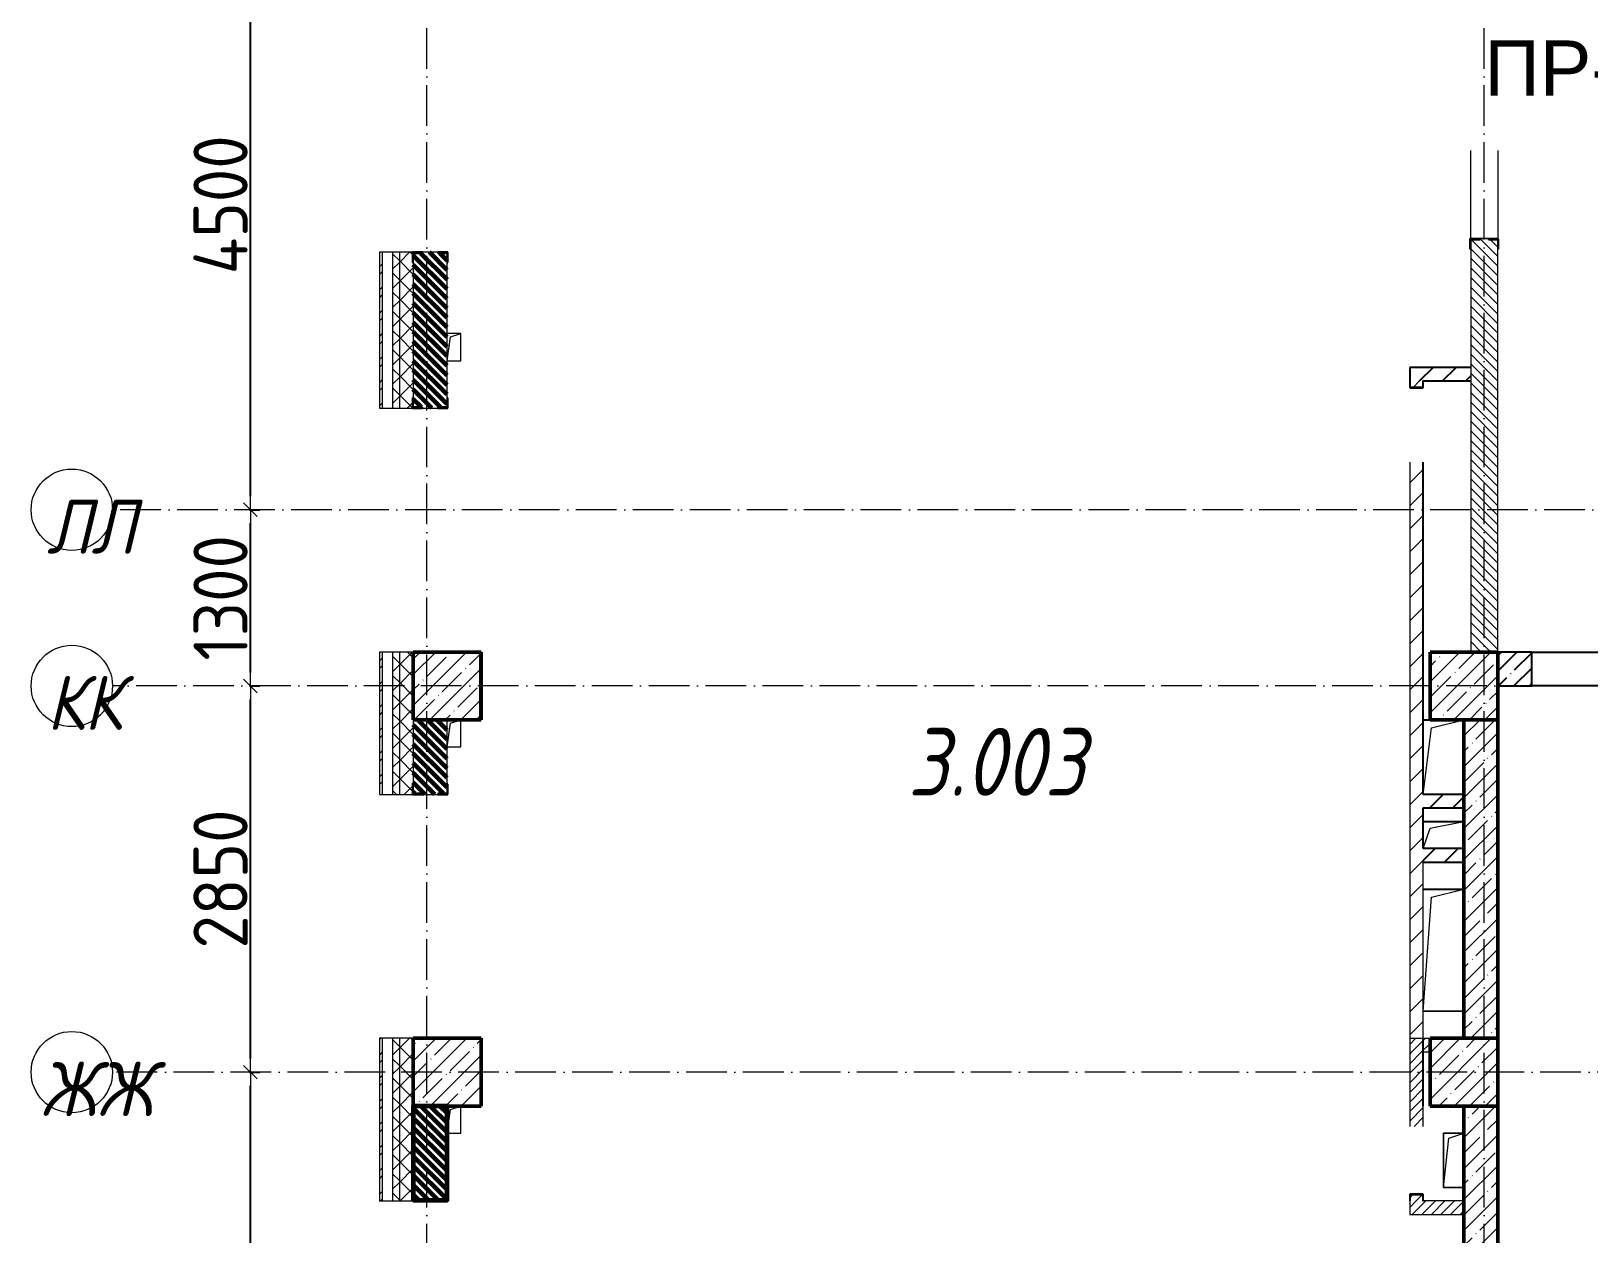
# Model space of a CAD drawing. Header units: millimetres. Extents: x -135211 to 49383, y -8033 to 228499.
# Drawn here: x -135211 to -123721, y 185670 to 194545 of the extents above; entities that cross this region are included whole.
import ezdxf

# ---------------------------------------------------------------- set-up
doc = ezdxf.new("R2010")
doc.units = ezdxf.units.MM
doc.linetypes.add('50_200_ШТРИХ_1Т_ш5_п1_п1_', pattern=[700, 500, -100, 0, -100])
for name, color, linetype, lineweight in [('1.4) перемычки', 162, 'Continuous', 30), ('2) Бетон', 5, 'Continuous', 60), ('A-____-____-DIMS', 7, 'Continuous', 9), ('A-FLOR-____-OTLN', 7, 'Continuous', 9), ('A-GENM-____-MCUT', 7, 'Continuous', 25), ('A-GENM-____-OTLN', 7, 'Continuous', 9), ('A-GENM-____-OTLN-1', 7, 'Continuous', 25), ('A-WALL-____-MCUT', 7, 'Continuous', 13), ('A-WALL-____-MCUT-1', 7, 'Continuous', 9), ('A-WALL-____-MCUT-2', 7, 'Continuous', 50), ('A-WALL-____-PATT-1', 7, 'Continuous', 9), ('A-WALL-FNSH-MCUT-1', 7, 'Continuous', 9), ('I-WALL-____-OTLN', 7, 'Continuous', 9), ('S-COLS-____-MCUT', 7, 'Continuous', 50), ('S-COLS-____-OTLN', 7, 'Continuous', 9), ('S-GRID-____-IDEN', 7, 'Continuous', 9), ('S-GRID-____-OTLN-1', 7, '50_200_ШТРИХ_1Т_ш5_п1_п1_', 9), ('Марки помещений', 7, 'Continuous', 9)]:
    doc.layers.add(name, color=color, linetype=linetype, lineweight=lineweight)
doc.styles.add('ISOCPEUR_I_2', font='isocpeui.ttf', dxfattribs={"width": 0.85, "height": 2.3})
doc.styles.add('ISOCPEUR_I_9', font='isocpeui.ttf', dxfattribs={"width": 0.9, "height": 250})
doc.styles.get("Standard").update_dxf_attribs({"font": 'arial.ttf'})
doc.styles.add('СПДС', font='isocpeur.ttf', dxfattribs={"width": 0.9})
doc.dimstyles.new('Размера А3', dxfattribs={"dimtxt": 200, "dimasz": 100, "dimexe": 70, "dimexo": 100, "dimgap": 20, "dimtad": 1, "dimdec": 0, "dimrnd": 10, "dimzin": 0, "dimdsep": 46, "dimtxsty": 'СПДС', "dimblk": 'ARROWHEAD_6', "dimcen": 1, "dimclrd": 256, "dimclre": 256, "dimclrt": 256, "dimazin": 0, "dimtfac": 1, "dimtdec": 0, "dimtmove": 2, "dimatfit": 3, "dimfxl": 1, "dimtolj": 1, "dimtzin": 0, "dimarcsym": 0})
pattern_1 = [(135, (-129942.255, 127932.027), (-35.35534, -35.35534), [])]
pattern_2 = [(45, (-129942.255, 127932.027), (-35.35534, 35.35534), [])]
pattern_3 = [(45, (-129942.25, 127932.03), (-114.04925, 114.04925), []), (45, (-129828.2, 127932.03), (-114.04925, 114.04925), [201.612, -40.322, 3.353, -36.97])]
pattern_4 = [(45, (-129942.25, 127932.03), (-84.85281, 84.85281), [])]
pattern_5 = [(45, (-129942.25, 127932.03), (-70.71068, 70.71068), []), (135, (-129942.25, 127932.03), (-70.71068, -70.71068), [])]

# ---------------------------------------------------------------- blocks, each defined once
blk = doc.blocks.new('BSC_Колонна _Прямоугольная - 500х500-V25-АР1_План отверстий 3 этажа в осях 1-64_Ю-ЯЯ')
at = {"layer": 'S-COLS-____-OTLN'}
h = blk.add_hatch(dxfattribs=at)
h.set_pattern_fill('FP_32', color=256, style=0, pattern_type=2)
h.set_pattern_definition([(45, (2200, -61781.04), (-114.04925, 114.04925), []), (45, (2314.05, -61781.04), (-114.04925, 114.04925), [201.613, -40.323, 3.353, -36.97])])
h.paths.add_polyline_path([(-250, -250), (250, -250), (250, 250), (-250, 250)], flags=0)
at = {"layer": 'S-COLS-____-MCUT'}
for p, q in [((250, 250), (-250, 250)), ((-250, 250), (-250, -250)), ((250, -250), (250, 250)), ((-250, -250), (250, -250))]:
    blk.add_line(p, q, dxfattribs=at)
blk = doc.blocks.new('BSC_Колонна _Прямоугольная - 500х500-V29-АР1_План отверстий 3 этажа в осях 1-64_Ю-ЯЯ')
at = {"layer": 'S-COLS-____-OTLN'}
h = blk.add_hatch(dxfattribs=at)
h.set_pattern_fill('FP_36', color=256, style=0, pattern_type=2)
h.set_pattern_definition([(45, (-5300, -61781.04), (-114.04925, 114.04925), []), (45, (-5185.95, -61781.04), (-114.04925, 114.04925), [201.613, -40.323, 3.353, -36.97])])
h.paths.add_polyline_path([(-250, -250), (250, -250), (250, 250), (-250, 250)], flags=0)
at = {"layer": 'S-COLS-____-MCUT'}
for p, q in [((250, 250), (-250, 250)), ((-250, 250), (-250, -250)), ((250, -250), (250, 250)), ((-250, -250), (250, -250))]:
    blk.add_line(p, q, dxfattribs=at)
blk = doc.blocks.new('BSC_Колонна _Прямоугольная - 500х500-V58-АР1_План отверстий 3 этажа в осях 1-64_Ю-ЯЯ')
at = {"layer": 'S-COLS-____-OTLN'}
h = blk.add_hatch(dxfattribs=at)
h.set_pattern_fill('FP_66', color=256, style=0, pattern_type=2)
h.set_pattern_definition([(45, (2200, -58931.04), (-114.04925, 114.04925), []), (45, (2314.05, -58931.04), (-114.04925, 114.04925), [201.613, -40.323, 3.353, -36.97])])
h.paths.add_polyline_path([(-250, -250), (250, -250), (250, 250), (-250, 250), (-250, -93)], flags=0)
at = {"layer": 'S-COLS-____-MCUT'}
for p, q in [((250, 250), (-250, 250)), ((-250, 250), (-250, -250)), ((250, -250), (250, 250)), ((-250, -250), (250, -250))]:
    blk.add_line(p, q, dxfattribs=at)
blk = doc.blocks.new('BSC_Колонна _Прямоугольная - 500х500-V59-АР1_План отверстий 3 этажа в осях 1-64_Ю-ЯЯ')
at = {"layer": 'S-COLS-____-OTLN'}
h = blk.add_hatch(dxfattribs=at)
h.set_pattern_fill('FP_67', color=256, style=0, pattern_type=2)
h.set_pattern_definition([(45, (-5300, -58931.04), (-114.04925, 114.04925), []), (45, (-5185.95, -58931.04), (-114.04925, 114.04925), [201.613, -40.323, 3.353, -36.97])])
h.paths.add_polyline_path([(-250, -250), (250, -250), (250, 250), (-250, 250)], flags=0)
at = {"layer": 'S-COLS-____-MCUT'}
for p, q in [((250, 250), (-250, 250)), ((-250, 250), (-250, -250)), ((250, -250), (250, 250)), ((-250, -250), (250, -250))]:
    blk.add_line(p, q, dxfattribs=at)
blk = doc.blocks.new('Фахверк_СКБ_Уголок - 250_2700-27497298-АР1_План отверстий 3 этажа в осях 1-64_Ю-ЯЯ')
at = {"layer": 'A-GENM-____-MCUT'}
for p, q in [((200, 181), (125, 181)), ((125, 181), (125, 106)), ((131, 106), (131, 175)), ((131, 175), (200, 175)), ((200, 175), (200, 181)), ((125, 106), (131, 106)), ((131, -6), (125, -6)), ((125, -6), (125, -81)), ((125, -81), (200, -81)), ((131, -75), (131, -6)), ((200, -75), (131, -75)), ((200, -81), (200, -75))]:
    blk.add_line(p, q, dxfattribs=at)
blk = doc.blocks.new('154_Стойка_СКБ_Уголок - СМ-2480_200-28346303-АР1_План отверстий 3 этажа в осях 1-64_Ю-ЯЯ')
at = {"layer": 'A-GENM-____-MCUT'}
for p, q in [((125, 156), (125, 81)), ((200, 156), (125, 156)), ((131, 81), (131, 150)), ((131, 150), (200, 150)), ((200, 150), (200, 156)), ((125, 81), (131, 81)), ((131, 19), (125, 19)), ((125, 19), (125, -56)), ((131, -50), (131, 19)), ((125, -56), (200, -56)), ((200, -50), (131, -50)), ((200, -56), (200, -50))]:
    blk.add_line(p, q, dxfattribs=at)
blk = doc.blocks.new('Стойка_Влож_Полоса боковая - Полоса-V164-АР1_План отверстий 3 этажа в осях 1-64_Ю-ЯЯ')
at = {"layer": 'A-GENM-____-OTLN'}
for p, q in [((-5, 60), (0, 60)), ((-5, -60), (-5, 60)), ((0, 31), (0, -31)), ((0, -60), (-5, -60))]:
    blk.add_line(p, q, dxfattribs=at)
blk = doc.blocks.new('154_Фахверк_СКБ_Швеллер - Тип_100_3960_зеркало-29769493-АР1_План отверстий 3 этажа в осях 1-64_Ю-ЯЯ')
at = {"layer": 'A-GENM-____-MCUT'}
for p, q in [((175, 50), (125, 50)), ((125, 50), (125, -50)), ((128, 47), (175, 47)), ((128, -47), (128, 47)), ((175, 47), (175, 50)), ((125, -50), (175, -50)), ((175, -47), (128, -47)), ((175, -50), (175, -47))]:
    blk.add_line(p, q, dxfattribs=at)
blk = doc.blocks.new('AR_Отверстие прямоугольное _в плите_ - AR_Отверстие прямоугольное _в плите_-30459278-АР1_План отверстий 3 этажа в осях 1-64_Ю-ЯЯ')
at = {"layer": 'A-GENM-____-OTLN'}
for p, q in [((75, 200), (-75, 200)), ((-75, 200), (-75, -200)), ((-75, -200), (-37, 163)), ((-37, 163), (75, 200)), ((-75, -200), (75, -200))]:
    blk.add_line(p, q, dxfattribs=at)
blk = doc.blocks.new('AR_Отверстие прямоугольное _в плите_ - AR_Отверстие прямоугольное _в плите_-30510733-АР1_План отверстий 3 этажа в осях 1-64_Ю-ЯЯ')
at = {"layer": 'A-GENM-____-OTLN'}
for p, q in [((50, 100), (-50, 100)), ((-50, -100), (-25, 75)), ((-25, 75), (50, 100)), ((50, -100), (50, 100)), ((-50, -100), (50, -100))]:
    blk.add_line(p, q, dxfattribs=at)
blk = doc.blocks.new('AR_Отверстие прямоугольное _в плите_ - AR_Отверстие прямоугольное _в плите_-V195-АР1_План отверстий 3 этажа в осях 1-64_Ю-ЯЯ')
at = {"layer": 'A-GENM-____-OTLN'}
for p, q in [((150, 100), (-150, 100)), ((-150, -100), (-100, 50)), ((-100, 50), (150, 100))]:
    blk.add_line(p, q, dxfattribs=at)
blk = doc.blocks.new('AR_Отверстие прямоугольное _в плите_ - AR_Отверстие прямоугольное _в плите_-30552638-АР1_План отверстий 3 этажа в осях 1-64_Ю-ЯЯ')
at = {"layer": 'A-GENM-____-OTLN'}
for p, q in [((-100, 275), (-150, 275)), ((-90, 215), (150, 275)), ((-150, -275), (-90, 215))]:
    blk.add_line(p, q, dxfattribs=at)
blk = doc.blocks.new('AR_Отверстие прямоугольное _в плите_ - AR_Отверстие прямоугольное _в плите_-V197-АР1_План отверстий 3 этажа в осях 1-64_Ю-ЯЯ')
at = {"layer": 'A-GENM-____-OTLN'}
for p, q in [((150, 450), (-150, 450)), ((-150, -450), (-90, 390)), ((-90, 390), (150, 450)), ((-150, -450), (150, -450))]:
    blk.add_line(p, q, dxfattribs=at)
blk = doc.blocks.new('154_Фахверк_СКБ_Швеллер - Тип_100_3960_зеркало-28515619-АР1_План отверстий 3 этажа в осях 1-64_Ю-ЯЯ')
at = {"layer": 'A-GENM-____-MCUT'}
for p, q in [((175, 50), (125, 50)), ((125, 50), (125, -50)), ((128, 47), (175, 47)), ((128, -47), (128, 47)), ((175, 47), (175, 50)), ((125, -50), (175, -50)), ((175, -47), (128, -47)), ((175, -50), (175, -47))]:
    blk.add_line(p, q, dxfattribs=at)
blk = doc.blocks.new('Ось сетки - Круг_Ø6_00__ISO-2_5_0_9K_-25732049-АР1_План отверстий 3 этажа в осях 1-64_Ю-ЯЯ')
at = {"layer": 'S-GRID-____-IDEN'}
blk.add_circle((0, 0), 3, dxfattribs=at)
blk = doc.blocks.new('ARROWHEAD_6')
at = {"color": 0, "linetype": 'Continuous'}
for p, q in [((0, 0), (-1, 0)), ((-0.5, -0.5), (0.5, 0.5))]:
    blk.add_line(p, q, dxfattribs=at)
blk = doc.blocks.new('*D987')
at = {"layer": 'A-____-____-DIMS', "lineweight": -2, "transparency": 16777216}
for p, q in [((-133600, 186863), (-133524, 186863)), ((-133594, 183313), (-133594, 186763)), ((-133600, 183213), (-133524, 183213))]:
    blk.add_line(p, q, dxfattribs=at)
at = {"layer": 'Defpoints', "color": 0, "transparency": 16777216}
for p in [(-133700, 186863), (-133594, 186863), (-133700, 183213)]:
    blk.add_point(p, dxfattribs=at)
at = {"layer": 'A-____-____-DIMS', "lineweight": -2, "transparency": 16777216, "xscale": 100, "yscale": 100, "zscale": 100}
for p, rotation in [((-133594, 186863), 90), ((-133594, 183213), 270)]:
    blk.add_blockref('ARROWHEAD_6', p, dxfattribs=dict(at, rotation=rotation))
at = {"layer": 'A-____-____-DIMS', "transparency": 16777216, "insert": (-133814, 185038), "char_height": 400, "attachment_point": 5, "rotation": 90, "style": 'СПДС'}
blk.add_mtext('\\A1;3650', dxfattribs=at)
blk = doc.blocks.new('*D988')
at = {"layer": 'A-____-____-DIMS', "lineweight": -2, "transparency": 16777216}
for p, q in [((-133600, 189713), (-133524, 189713)), ((-133594, 186963), (-133594, 189613)), ((-133600, 186863), (-133524, 186863))]:
    blk.add_line(p, q, dxfattribs=at)
at = {"layer": 'Defpoints', "color": 0, "transparency": 16777216}
for p in [(-133700, 189713), (-133594, 189713), (-133700, 186863)]:
    blk.add_point(p, dxfattribs=at)
at = {"layer": 'A-____-____-DIMS', "lineweight": -2, "transparency": 16777216, "xscale": 100, "yscale": 100, "zscale": 100}
for p, rotation in [((-133594, 189713), 90), ((-133594, 186863), 270)]:
    blk.add_blockref('ARROWHEAD_6', p, dxfattribs=dict(at, rotation=rotation))
at = {"layer": 'A-____-____-DIMS', "transparency": 16777216, "insert": (-133814, 188288), "char_height": 400, "attachment_point": 5, "rotation": 90, "style": 'СПДС'}
blk.add_mtext('\\A1;2850', dxfattribs=at)
blk = doc.blocks.new('*D989')
at = {"layer": 'A-____-____-DIMS', "lineweight": -2, "transparency": 16777216}
for p, q in [((-133600, 191013), (-133524, 191013)), ((-133594, 189813), (-133594, 190913)), ((-133600, 189713), (-133524, 189713))]:
    blk.add_line(p, q, dxfattribs=at)
at = {"layer": 'Defpoints', "color": 0, "transparency": 16777216}
for p in [(-133700, 191013), (-133594, 191013), (-133700, 189713)]:
    blk.add_point(p, dxfattribs=at)
at = {"layer": 'A-____-____-DIMS', "lineweight": -2, "transparency": 16777216, "xscale": 100, "yscale": 100, "zscale": 100}
for p, rotation in [((-133594, 191013), 90), ((-133594, 189713), 270)]:
    blk.add_blockref('ARROWHEAD_6', p, dxfattribs=dict(at, rotation=rotation))
at = {"layer": 'A-____-____-DIMS', "transparency": 16777216, "insert": (-133814, 190363), "char_height": 400, "attachment_point": 5, "rotation": 90, "style": 'СПДС'}
blk.add_mtext('\\A1;1300', dxfattribs=at)
blk = doc.blocks.new('*D990')
at = {"layer": 'A-____-____-DIMS', "lineweight": -2, "transparency": 16777216}
for p, q in [((-133600, 195513), (-133524, 195513)), ((-133594, 191113), (-133594, 195413)), ((-133600, 191013), (-133524, 191013))]:
    blk.add_line(p, q, dxfattribs=at)
at = {"layer": 'Defpoints', "color": 0, "transparency": 16777216}
for p in [(-133700, 195513), (-133594, 195513), (-133700, 191013)]:
    blk.add_point(p, dxfattribs=at)
at = {"layer": 'A-____-____-DIMS', "lineweight": -2, "transparency": 16777216, "xscale": 100, "yscale": 100, "zscale": 100}
for p, rotation in [((-133594, 195513), 90), ((-133594, 191013), 270)]:
    blk.add_blockref('ARROWHEAD_6', p, dxfattribs=dict(at, rotation=rotation))
at = {"layer": 'A-____-____-DIMS', "transparency": 16777216, "insert": (-133814, 193263), "char_height": 400, "attachment_point": 5, "rotation": 90, "style": 'СПДС'}
blk.add_mtext('\\A1;4500', dxfattribs=at)

msp = doc.modelspace()

# ---------------------------------------------------------------- hatches: boundary and pattern name
h = msp.add_hatch()
h.set_pattern_fill('FP_7', color=256, style=0, pattern_type=2)
h.set_pattern_definition(pattern_4)
h.paths.add_polyline_path([(-124942.3, 191963.1), (-124592.3, 191963.1), (-124592.3, 192063.1), (-125042.3, 192063.1), (-125042.3, 191963.1), (-124945.3, 191963.1)], flags=0)
h = msp.add_hatch()
h.set_pattern_fill('FP_12', color=256, style=0, pattern_type=2)
h.set_pattern_definition(pattern_3)
h.paths.add_polyline_path([(-122342.3, 189713.1), (-122342.3, 189963.1), (-122542.3, 189963.1), (-122542.3, 189713.1)], flags=0)
h.paths.add_polyline_path([(-124392.3, 189713.1), (-124142.3, 189713.1), (-124142.3, 189963.1), (-124392.3, 189963.1)], flags=0)
h = msp.add_hatch()
h.set_pattern_fill('FP_7', color=256, style=0, pattern_type=2)
h.set_pattern_definition(pattern_4)
h.paths.add_polyline_path([(-124642.3, 188813.1), (-124642.3, 188913.1), (-124942.3, 188913.1), (-124942.3, 188813.1)], flags=0)
h = msp.add_hatch()
h.set_pattern_fill('FP_7', color=256, style=0, pattern_type=2)
h.set_pattern_definition(pattern_4)
h.paths.add_polyline_path([(-124642.3, 188413.1), (-124642.3, 188513.1), (-124942.3, 188513.1), (-124942.3, 188413.1)], flags=0)
at = {"layer": '2) Бетон'}
h = msp.add_hatch(dxfattribs=at)
h.set_pattern_fill('FP_9', color=256, style=0, pattern_type=2)
h.set_pattern_definition(pattern_1)
h.paths.add_polyline_path([(-132323.3, 191763.1), (-132211.3, 191763.1), (-132211.3, 191769.1), (-132142.3, 191769.1), (-132142.3, 192907.1), (-132211.3, 192907.1), (-132211.3, 192913.1), (-132323.3, 192913.1), (-132323.3, 192907.1), (-132392.3, 192907.1), (-132392.3, 191769.1), (-132323.3, 191769.1)], flags=0)
h.paths.add_polyline_path([(-132323.3, 194713.1), (-132211.3, 194713.1), (-132211.3, 194719.1), (-132142.3, 194719.1), (-132142.3, 195113.1), (-132392.3, 195113.1), (-132392.3, 194719.1), (-132323.3, 194719.1)], flags=0)
h = msp.add_hatch(dxfattribs=at)
h.set_pattern_fill('FP_9', color=256, style=0, pattern_type=2)
h.set_pattern_definition(pattern_1)
h.paths.add_polyline_path([(-132323.3, 188913.1), (-132211.3, 188913.1), (-132211.3, 188919.1), (-132142.3, 188919.1), (-132142.3, 189462.7), (-132392.3, 189462.7), (-132392.3, 188919.1), (-132323.3, 188919.1)], flags=0)
h = msp.add_hatch(dxfattribs=at)
h.set_pattern_fill('FP_9', color=256, style=0, pattern_type=2)
h.set_pattern_definition(pattern_1)
h.paths.add_polyline_path([(-132142.3, 183613.1), (-132142.3, 184107.1), (-132211.3, 184107.1), (-132211.3, 184113.1), (-132323.3, 184113.1), (-132323.3, 184107.1), (-132392.3, 184107.1), (-132392.3, 183613.1)], flags=0)
h.paths.add_polyline_path([(-132211.3, 185913.1), (-132211.3, 185919.1), (-132142.3, 185919.1), (-132142.3, 186613.1), (-132392.3, 186613.1), (-132392.3, 185919.1), (-132323.3, 185919.1), (-132323.3, 185913.1)], flags=0)
at = {"layer": 'A-WALL-____-PATT-1'}
h = msp.add_hatch(dxfattribs=at)
h.set_pattern_fill('FP_6', color=256, style=0, pattern_type=2)
h.set_pattern_definition([(45, (-129942.25, 127932.03), (-85.53659, 85.53659), []), (45, (-129885.23, 127932.03), (-85.53659, 85.53659), [])])
h.paths.add_polyline_path([(-132642.3, 182863.1), (-132622.3, 182863.1), (-132622.3, 184113.1), (-132642.3, 184113.1), (-132642.3, 183541)], flags=0)
h.paths.add_polyline_path([(-132642.3, 185913.1), (-132622.3, 185913.1), (-132622.3, 187113.1), (-132642.3, 187113.1), (-132642.3, 186770)], flags=0)
h.paths.add_polyline_path([(-132622.3, 188913.1), (-132622.3, 189963.1), (-132642.3, 189963.1), (-132642.3, 188913.1)], flags=0)
h.paths.add_polyline_path([(-132622.3, 191763.1), (-132622.3, 192913.1), (-132642.3, 192913.1), (-132642.3, 191763.1)], flags=0)
h.paths.add_polyline_path([(-132642.3, 194713.1), (-132622.3, 194713.1), (-132622.3, 195783.1), (-132642.3, 195783.1), (-132642.3, 194842.4)], flags=0)
h = msp.add_hatch(dxfattribs=at)
h.set_pattern_fill('FP_4', color=256, style=0, pattern_type=2)
h.set_pattern_definition(pattern_5)
h.paths.add_polyline_path([(-132542.3, 182963.1), (-132492.3, 182963.1), (-132492.3, 184113.1), (-132542.3, 184113.1), (-132542.3, 183541)], flags=0)
h.paths.add_polyline_path([(-132542.3, 185913.1), (-132492.3, 185913.1), (-132492.3, 187113.1), (-132542.3, 187113.1), (-132542.3, 186770)], flags=0)
h.paths.add_polyline_path([(-132542.3, 188913.1), (-132492.3, 188913.1), (-132492.3, 189963.1), (-132542.3, 189963.1)], flags=0)
h.paths.add_polyline_path([(-132492.3, 191763.1), (-132492.3, 192913.1), (-132542.3, 192913.1), (-132542.3, 191763.1)], flags=0)
h.paths.add_polyline_path([(-132542.3, 194713.1), (-132492.3, 194713.1), (-132492.3, 195613.1), (-132542.3, 195613.1), (-132542.3, 194842.4)], flags=0)
h = msp.add_hatch(dxfattribs=at)
h.set_pattern_fill('FP_4', color=256, style=0, pattern_type=2)
h.set_pattern_definition(pattern_5)
h.paths.add_polyline_path([(-132492.3, 183013.1), (-132392.3, 183013.1), (-132392.3, 184038.1), (-132398.3, 184038.1), (-132398.3, 184113.1), (-132492.3, 184113.1), (-132492.3, 183541)], flags=0)
h.paths.add_polyline_path([(-132398.3, 185913.1), (-132398.3, 185988.1), (-132392.3, 185988.1), (-132392.3, 187113.1), (-132492.3, 187113.1), (-132492.3, 185913.1)], flags=0)
h.paths.add_polyline_path([(-132492.3, 188913.1), (-132398.3, 188913.1), (-132398.3, 188988.1), (-132392.3, 188988.1), (-132392.3, 189963.1), (-132492.3, 189963.1), (-132492.3, 188988.1)], flags=0)
h.paths.add_polyline_path([(-132398.3, 191763.1), (-132398.3, 191838.1), (-132392.3, 191838.1), (-132392.3, 192838.1), (-132398.3, 192838.1), (-132398.3, 192913.1), (-132492.3, 192913.1), (-132492.3, 191763.1)], flags=0)
h.paths.add_polyline_path([(-132398.3, 194713.1), (-132398.3, 194788.1), (-132392.3, 194788.1), (-132392.3, 195613.1), (-132492.3, 195613.1), (-132492.3, 194713.1)], flags=0)
h = msp.add_hatch(dxfattribs=at)
h.set_pattern_fill('FP_9', color=256, style=0, pattern_type=2)
h.set_pattern_definition(pattern_1)
h.paths.add_polyline_path([(-124392.3, 189963.1), (-124392.3, 193007.1), (-124461.3, 193007.1), (-124461.3, 193013.1), (-124523.3, 193013.1), (-124523.3, 193007.1), (-124592.3, 193007.1), (-124592.3, 189963.1)], flags=0)
h.paths.add_polyline_path([(-124461.3, 194713.1), (-124461.3, 194719.1), (-124392.3, 194719.1), (-124392.3, 195113.1), (-124592.3, 195113.1), (-124592.3, 194719.1), (-124523.3, 194719.1), (-124523.3, 194713.1)], flags=0)
h = msp.add_hatch(dxfattribs=at)
h.set_pattern_fill('FP_7', color=256, style=0, pattern_type=2)
h.set_pattern_definition(pattern_4)
h.paths.add_polyline_path([(-124942.3, 187113.1), (-124942.3, 191363.1), (-125042.3, 191363.1), (-125042.3, 187113.1)], flags=0)
h.paths.add_polyline_path([(-125039.3, 191916.1), (-124945.3, 191916.1), (-124945.3, 191963.1), (-125039.3, 191963.1)], flags=0)
h = msp.add_hatch(dxfattribs=at)
h.set_pattern_fill('FP_12', color=256, style=0, pattern_type=2)
h.set_pattern_definition(pattern_3)
h.paths.add_polyline_path([(-124392.3, 187113.1), (-124392.3, 189463.1), (-124642.3, 189463.1), (-124642.3, 187113.1)], flags=0)
h = msp.add_hatch(dxfattribs=at)
h.set_pattern_fill('FP_8', color=256, style=0, pattern_type=2)
h.set_pattern_definition(pattern_2)
h.paths.add_polyline_path([(-124942.3, 187013.1), (-124892.3, 187013.1), (-124892.3, 187113.1), (-125042.3, 187113.1), (-125042.3, 187013.1)], flags=0)
h = msp.add_hatch(dxfattribs=at)
h.set_pattern_fill('FP_8', color=256, style=0, pattern_type=2)
h.set_pattern_definition(pattern_2)
h.paths.add_polyline_path([(-124945.3, 185913.1), (-124945.3, 185960.1), (-125039.3, 185960.1), (-125039.3, 185913.1), (-124992.3, 185913.1)], flags=0)
h.paths.add_polyline_path([(-125042.3, 186463.1), (-124942.3, 186463.1), (-124942.3, 187013.1), (-125042.3, 187013.1)], flags=0)
h = msp.add_hatch(dxfattribs=at)
h.set_pattern_fill('FP_12', color=256, style=0, pattern_type=2)
h.set_pattern_definition(pattern_3)
h.paths.add_polyline_path([(-124392.3, 183363.1), (-124392.3, 186613.1), (-124642.3, 186613.1), (-124642.3, 183363.1)], flags=0)
h = msp.add_hatch(dxfattribs=at)
h.set_pattern_fill('FP_8', color=256, style=0, pattern_type=2)
h.set_pattern_definition(pattern_2)
h.paths.add_polyline_path([(-124945.3, 185813.1), (-124642.3, 185813.1), (-124642.3, 185913.1), (-125042.3, 185913.1), (-125042.3, 185813.1)], flags=0)

# ---------------------------------------------------------------- linework, layer by layer
for p, q in [((-124592.3, 192063.1), (-125042.3, 192063.1)), ((-125042.3, 192063.1), (-125042.3, 191963.1)), ((-124942.3, 191963.1), (-124592.3, 191963.1)), ((-124942.3, 188913.1), (-124942.3, 191363.1)), ((-124142.3, 189963.1), (-124392.3, 189963.1)), ((-124142.3, 189713.1), (-124142.3, 189963.1)), ((-124142.3, 189963.1), (-122542.3, 189963.1)), ((-124392.3, 189713.1), (-124142.3, 189713.1)), ((-122542.3, 189713.1), (-124142.3, 189713.1)), ((-124942.3, 189463.1), (-124892.3, 189463.1)), ((-124642.3, 188913.1), (-124942.3, 188913.1)), ((-124942.3, 188513.1), (-124942.3, 188813.1)), ((-124942.3, 188813.1), (-124642.3, 188813.1)), ((-124942.3, 188713.1), (-124642.3, 188713.1)), ((-124642.3, 188513.1), (-124942.3, 188513.1)), ((-124942.3, 188413.1), (-124642.3, 188413.1)), ((-124942.3, 188213.1), (-124642.3, 188213.1))]:
    msp.add_line(p, q)
for points in [[(-131892.3, 189963.1), (-132142.3, 189963.1)], [(-131898.3, 189463.1), (-131898.3, 189963.1)], [(-124942.3, 189455.1), (-124942.3, 189955.1)], [(-131892.3, 189463.1), (-132142.3, 189463.1)], [(-131892.3, 187113.1), (-132142.3, 187113.1)], [(-131892.3, 186613.1), (-131892.3, 187113.1)], [(-124942.3, 186613.1), (-124942.3, 187113.1)], [(-131892.3, 186613.1), (-132142.3, 186613.1)]]:
    msp.add_lwpolyline(points)
at = {"layer": '2) Бетон'}
msp.add_lwpolyline([(-132392.3, 185919.1), (-132142.3, 185919.1), (-132142.3, 186613.1), (-132392.3, 186613.1)], close=True, dxfattribs=at)
at = {"layer": 'A-FLOR-____-OTLN'}
for p, q in [((-124642.3, 187313.1), (-124942.3, 187313.1)), ((-124792.3, 186413.1), (-124642.3, 186413.1)), ((-124792.3, 186013.1), (-124792.3, 186413.1)), ((-124642.3, 186013.1), (-124792.3, 186013.1))]:
    msp.add_line(p, q, dxfattribs=at)
at = {"layer": 'A-WALL-____-MCUT'}
for p, q in [((-124592.3, 192938.1), (-124592.3, 189963.1)), ((-124392.3, 189963.1), (-124392.3, 192938.1)), ((-132398.3, 192913.1), (-132622.3, 192913.1)), ((-132622.3, 192913.1), (-132622.3, 191763.1)), ((-132211.3, 192913.1), (-132323.3, 192913.1)), ((-132142.3, 191838.1), (-132142.3, 192838.1)), ((-132622.3, 191763.1), (-132398.3, 191763.1)), ((-132323.3, 191763.1), (-132211.3, 191763.1)), ((-132392.3, 189963.1), (-132622.3, 189963.1)), ((-132622.3, 189963.1), (-132622.3, 188913.1)), ((-132142.3, 189462.7), (-132392.3, 189462.7)), ((-132142.3, 188988.1), (-132142.3, 189462.7)), ((-132622.3, 188913.1), (-132398.3, 188913.1)), ((-132323.3, 188913.1), (-132211.3, 188913.1)), ((-132392.3, 187113.1), (-132622.3, 187113.1)), ((-132622.3, 187113.1), (-132622.3, 185913.1)), ((-132142.3, 185988.1), (-132142.3, 186613.1)), ((-132622.3, 185913.1), (-132398.3, 185913.1)), ((-132323.3, 185913.1), (-132211.3, 185913.1))]:
    msp.add_line(p, q, dxfattribs=at)
at = {"layer": 'A-WALL-____-MCUT-1'}
for p, q in [((-132542.3, 191763.1), (-132542.3, 192913.1)), ((-132492.3, 191763.1), (-132492.3, 192913.1)), ((-132392.3, 192838.1), (-132392.3, 191838.1)), ((-132542.3, 188913.1), (-132542.3, 189963.1)), ((-132492.3, 188913.1), (-132492.3, 189963.1)), ((-132392.3, 189462.7), (-132392.3, 188988.1)), ((-132542.3, 185913.1), (-132542.3, 187113.1)), ((-132492.3, 185913.1), (-132492.3, 187113.1)), ((-132392.3, 186613.1), (-132392.3, 185988.1))]:
    msp.add_line(p, q, dxfattribs=at)
at = {"layer": 'A-WALL-____-MCUT-2'}
for p, q in [((-124642.3, 189463.1), (-124642.3, 187113.1)), ((-124392.3, 187113.1), (-124392.3, 189463.1)), ((-124642.3, 186613.1), (-124642.3, 183363.1)), ((-124392.3, 183113.1), (-124392.3, 186613.1))]:
    msp.add_line(p, q, dxfattribs=at)
at = {"layer": 'A-WALL-FNSH-MCUT-1'}
for p, q in [((-132642.3, 192913.1), (-132642.3, 191763.1)), ((-132622.3, 192913.1), (-132642.3, 192913.1)), ((-132642.3, 191763.1), (-132622.3, 191763.1)), ((-125042.3, 191363.1), (-125042.3, 186463.1)), ((-132642.3, 189963.1), (-132642.3, 188913.1)), ((-132622.3, 189963.1), (-132642.3, 189963.1)), ((-132642.3, 188913.1), (-132622.3, 188913.1)), ((-124942.3, 187113.1), (-124942.3, 188413.1)), ((-132642.3, 187113.1), (-132642.3, 185913.1)), ((-132622.3, 187113.1), (-132642.3, 187113.1)), ((-125042.3, 187113.1), (-124892.3, 187113.1)), ((-124942.3, 186463.1), (-124942.3, 187013.1)), ((-124942.3, 187013.1), (-124892.3, 187013.1)), ((-132642.3, 185913.1), (-132622.3, 185913.1)), ((-125042.3, 185913.1), (-125042.3, 185813.1)), ((-125042.3, 185813.1), (-124642.3, 185813.1)), ((-124642.3, 185913.1), (-124942.3, 185913.1))]:
    msp.add_line(p, q, dxfattribs=at)
at = {"layer": 'I-WALL-____-OTLN'}
for p, q in [((-124592.3, 193013.1), (-124592.3, 193663.1)), ((-124392.3, 193663.1), (-124392.3, 193013.1))]:
    msp.add_line(p, q, dxfattribs=at)
at = {"layer": 'S-GRID-____-OTLN-1', "color": 251, "ltscale": 0.6, "true_color": 0x636466}
for p, q in [((-132292.3, 180823.6), (-132292.3, 218824.9)), ((-124492.3, 180823.6), (-124492.3, 218824.9)), ((-25867.8, 191013.1), (-134611, 191013.1)), ((-119012.9, 189713.1), (-134611, 189713.1)), ((-54462.2, 186863.1), (-134611, 186863.1))]:
    msp.add_line(p, q, dxfattribs=at)

# ---------------------------------------------------------------- block references
at = {"rotation": 90.0000000000001}
msp.add_blockref('154_Фахверк_СКБ_Швеллер - Тип_100_3960_зеркало-28515619-АР1_План отверстий 3 этажа в осях 1-64_Ю-ЯЯ', (-124992.3, 191788.1), dxfattribs=at)
for name, p in [('BSC_Колонна _Прямоугольная - 500х500-V29-АР1_План отверстий 3 этажа в осях 1-64_Ю-ЯЯ', (-124642.3, 189713.1)), ('AR_Отверстие прямоугольное _в плите_ - AR_Отверстие прямоугольное _в плите_-30552638-АР1_План отверстий 3 этажа в осях 1-64_Ю-ЯЯ', (-124792.3, 189188.1)), ('AR_Отверстие прямоугольное _в плите_ - AR_Отверстие прямоугольное _в плите_-V195-АР1_План отверстий 3 этажа в осях 1-64_Ю-ЯЯ', (-124792.3, 188613.1))]:
    msp.add_blockref(name, p)
at = {"layer": 'A-GENM-____-OTLN', "rotation": 269.9999999999999}
msp.add_blockref('Стойка_Влож_Полоса боковая - Полоса-V164-АР1_План отверстий 3 этажа в осях 1-64_Ю-ЯЯ', (-124492.3, 193013.1), dxfattribs=at)
at = {"layer": 'A-GENM-____-OTLN'}
for name, p in [('AR_Отверстие прямоугольное _в плите_ - AR_Отверстие прямоугольное _в плите_-30510733-АР1_План отверстий 3 этажа в осях 1-64_Ю-ЯЯ', (-132092.3, 192213.1)), ('AR_Отверстие прямоугольное _в плите_ - AR_Отверстие прямоугольное _в плите_-30510733-АР1_План отверстий 3 этажа в осях 1-64_Ю-ЯЯ', (-132092.3, 189362.7)), ('AR_Отверстие прямоугольное _в плите_ - AR_Отверстие прямоугольное _в плите_-V197-АР1_План отверстий 3 этажа в осях 1-64_Ю-ЯЯ', (-124792.3, 187763.1)), ('AR_Отверстие прямоугольное _в плите_ - AR_Отверстие прямоугольное _в плите_-30510733-АР1_План отверстий 3 этажа в осях 1-64_Ю-ЯЯ', (-132092.3, 186512.7)), ('AR_Отверстие прямоугольное _в плите_ - AR_Отверстие прямоугольное _в плите_-30459278-АР1_План отверстий 3 этажа в осях 1-64_Ю-ЯЯ', (-124717.3, 186213.1))]:
    msp.add_blockref(name, p, dxfattribs=at)
at = {"layer": 'A-GENM-____-OTLN-1'}
for name, p, rotation in [('154_Стойка_СКБ_Уголок - СМ-2480_200-28346303-АР1_План отверстий 3 этажа в осях 1-64_Ю-ЯЯ', (-124542.3, 193138.1), 269.9999999999999), ('Фахверк_СКБ_Уголок - 250_2700-27497298-АР1_План отверстий 3 этажа в осях 1-64_Ю-ЯЯ', (-132317.3, 193038.1), 269.9999999999999), ('Фахверк_СКБ_Уголок - 250_2700-27497298-АР1_План отверстий 3 этажа в осях 1-64_Ю-ЯЯ', (-132217.3, 191638.1), 89.99999999999991), ('Фахверк_СКБ_Уголок - 250_2700-27497298-АР1_План отверстий 3 этажа в осях 1-64_Ю-ЯЯ', (-132217.3, 188788.1), 89.99999999999991), ('Фахверк_СКБ_Уголок - 250_2700-27497298-АР1_План отверстий 3 этажа в осях 1-64_Ю-ЯЯ', (-132217.3, 185788.1), 89.99999999999991), ('154_Фахверк_СКБ_Швеллер - Тип_100_3960_зеркало-29769493-АР1_План отверстий 3 этажа в осях 1-64_Ю-ЯЯ', (-124992.3, 186088.1), 269.9999999999999)]:
    msp.add_blockref(name, p, dxfattribs=dict(at, rotation=rotation))
at = {"layer": 'S-COLS-____-OTLN'}
for name, p in [('BSC_Колонна _Прямоугольная - 500х500-V25-АР1_План отверстий 3 этажа в осях 1-64_Ю-ЯЯ', (-132142.3, 189713.1)), ('BSC_Колонна _Прямоугольная - 500х500-V58-АР1_План отверстий 3 этажа в осях 1-64_Ю-ЯЯ', (-132142.3, 186863.1)), ('BSC_Колонна _Прямоугольная - 500х500-V59-АР1_План отверстий 3 этажа в осях 1-64_Ю-ЯЯ', (-124642.3, 186863.1))]:
    msp.add_blockref(name, p, dxfattribs=at)
at = {"layer": 'S-GRID-____-IDEN', "xscale": 99.99999999999993, "yscale": 99.99999999999993, "zscale": 99.99999999999993, "rotation": 89.9999999999998}
for p in [(-134911, 191013.1), (-134911, 189713.1), (-134911, 186863.1)]:
    msp.add_blockref('Ось сетки - Круг_Ø6_00__ISO-2_5_0_9K_-25732049-АР1_План отверстий 3 этажа в осях 1-64_Ю-ЯЯ', p, dxfattribs=at)

# ---------------------------------------------------------------- texts
at = {"layer": '1.4) перемычки'}
msp.add_text('ПР-3.15', height=408.24, dxfattribs=at).set_placement((-124492.3, 194067.6))
at = {"layer": 'S-GRID-____-IDEN', "char_height": 400, "attachment_point": 1, "style": 'ISOCPEUR_I_9'}
for s, insert, width in [('ЛЛ', (-135096.1, 191089.1), 447.342), ('КК', (-135096.1, 189789.1), 447.342), ('ЖЖ', (-135143.8, 186939.1), 562.785)]:
    msp.add_mtext(s, dxfattribs=dict(at, insert=insert, width=width))
at = {"layer": 'Марки помещений', "insert": (-128743.8, 189402.9), "char_height": 500, "width": 785.654, "attachment_point": 1, "style": 'ISOCPEUR_I_2'}
msp.add_mtext('3.003', dxfattribs=at)

# ---------------------------------------------------------------- dimensions: what is measured, and where the dimension line sits
at = {"layer": 'A-____-____-DIMS'}
for base, p1, p2, picture, middle in [((-133593.7, 195513.1), (-133699.7, 191013.1), (-133699.7, 195513.1), '*D990', (-133813.7, 193263.1)), ((-133593.7, 191013.1), (-133699.7, 189713.1), (-133699.7, 191013.1), '*D989', (-133813.7, 190363.1)), ((-133593.7, 189713.1), (-133699.7, 186863.1), (-133699.7, 189713.1), '*D988', (-133813.7, 188288.1)), ((-133593.7, 186863.1), (-133699.7, 183213.1), (-133699.7, 186863.1), '*D987', (-133813.7, 185038.1))]:
    dim = msp.add_linear_dim(base=base, p1=p1, p2=p2, angle=90, dimstyle='Размера А3', override={"dimtxt": 400}, dxfattribs=at)
    dim.commit()
    dim.dimension.update_dxf_attribs({"geometry": picture, "text_midpoint": middle})

doc.saveas('drawing.dxf')
